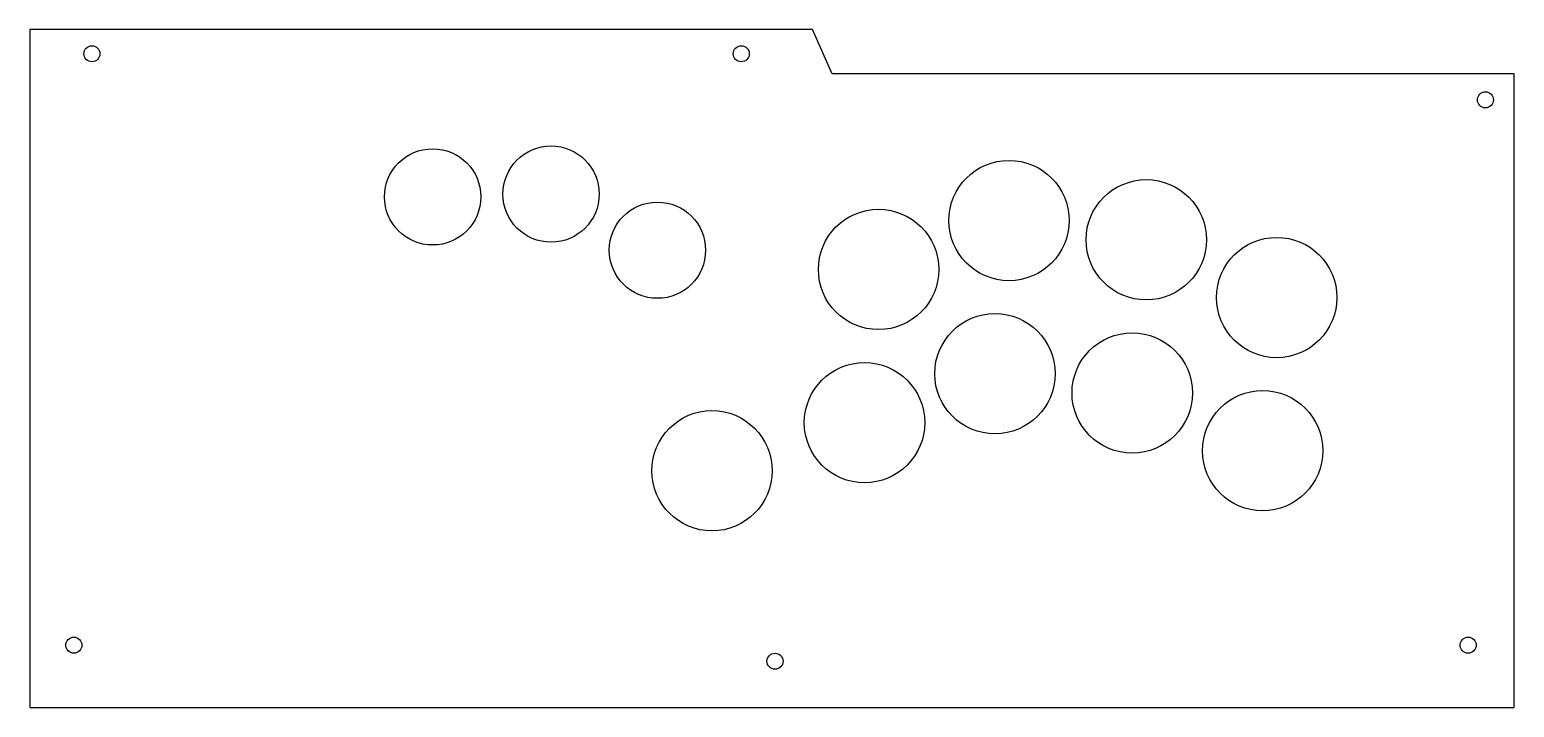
# Model space of a CAD drawing. Header units: millimetres. Extents: x -185 to 185, y 0 to 169.
import ezdxf

# ---------------------------------------------------------------- set-up
doc = ezdxf.new("R2010")
doc.units = ezdxf.units.MM

msp = doc.modelspace()

# ---------------------------------------------------------------- linework, layer by layer
at = {"color": 7, "linetype": 'Continuous', "lineweight": 25}
for p, q in [((10.05, 169), (-184.95, 169)), ((-184.95, 169), (-184.95, 0)), ((14.95, 158), (10.05, 169)), ((184.95, 158), (14.95, 158)), ((184.95, 0), (184.95, 158)), ((-184.95, 0), (184.95, 0))]:
    msp.add_line(p, q, dxfattribs=at)
for centre, radius in [((-169.45, 163), 2), ((-7.65, 163), 2), ((177.75, 151.5), 2), ((-84.55, 127.3), 12), ((-55.05, 128), 12), ((59.05, 121.4), 15), ((93.25, 116.6), 15), ((-28.55, 114), 12), ((26.55, 109.2), 15), ((125.75, 102.2), 15), ((55.55, 83.2), 15), ((89.75, 78.4), 15), ((23.05, 71), 15), ((122.25, 64), 15), ((-14.95, 59), 15), ((-173.95, 15.5), 2), ((173.45, 15.5), 2), ((0.75, 11.5), 2)]:
    msp.add_circle(centre, radius, dxfattribs=at)

doc.saveas('drawing.dxf')
